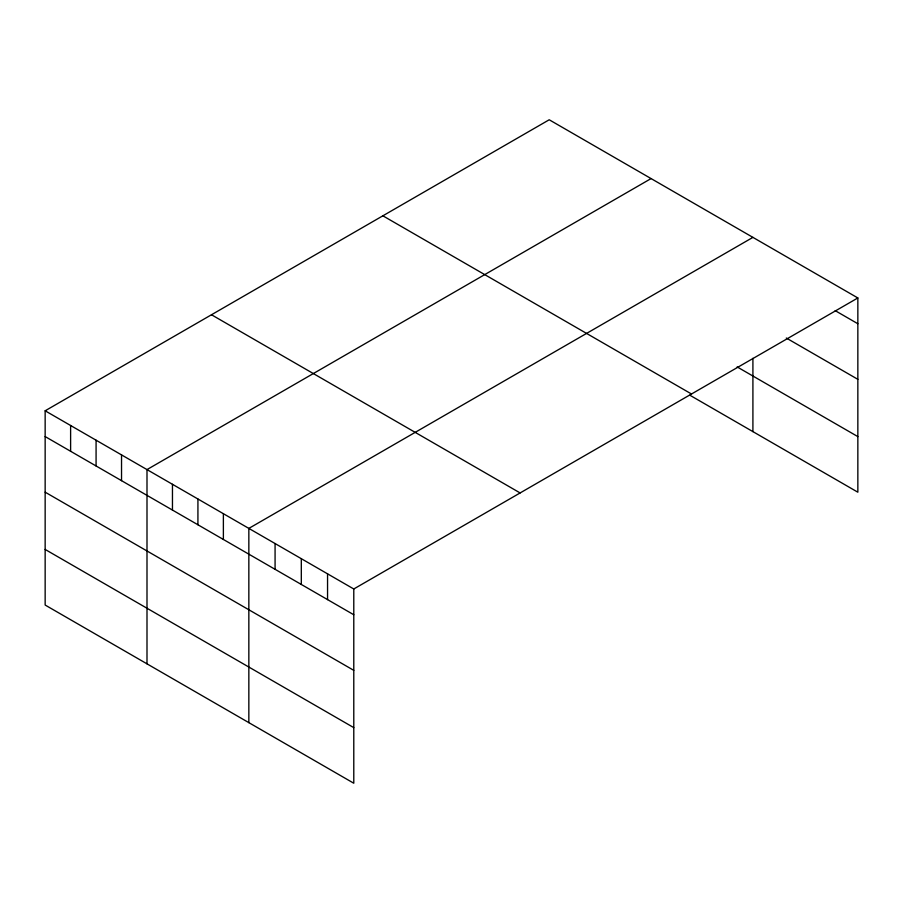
<?xml version="1.0" encoding="UTF-8"?>
<svg xmlns="http://www.w3.org/2000/svg" width="903" height="903" viewBox="0 0 903 903"><rect width="100%" height="100%" fill="white"/><g stroke="black" fill="none" stroke-linecap="round" stroke-linejoin="round"><path stroke-width="1.35" d="M45.15 410.797L353.784 588.982L353.784 783.228L45.15 605.044L45.15 410.797L549.216 119.772L857.85 297.956L857.85 492.203L689.869 395.221M651.063 178.58L146.997 469.594L146.997 663.84M752.91 237.376L248.844 528.402L248.844 722.648M353.784 588.982L857.85 297.956M835.196 310.655L857.85 323.737M786.299 338.027L857.85 379.328M737.153 366.923L857.85 436.612M382.872 215.806L691.506 394.001M211.494 314.763L520.128 492.948M45.15 436.567L353.784 614.751M45.15 492.169L353.784 670.353M45.15 549.442L353.784 727.626M752.91 358.299L752.91 431.623M327.552 573.834L327.552 599.615M301.309 558.686L301.309 584.467M275.076 543.538L275.076 569.319M223.38 513.694L223.38 539.475M197.926 498.998L197.926 524.767M172.462 484.301L172.462 510.071M121.533 454.898L121.533 480.667M96.079 440.201L96.079 465.971M70.615 425.494L70.615 451.274"/></g></svg>
